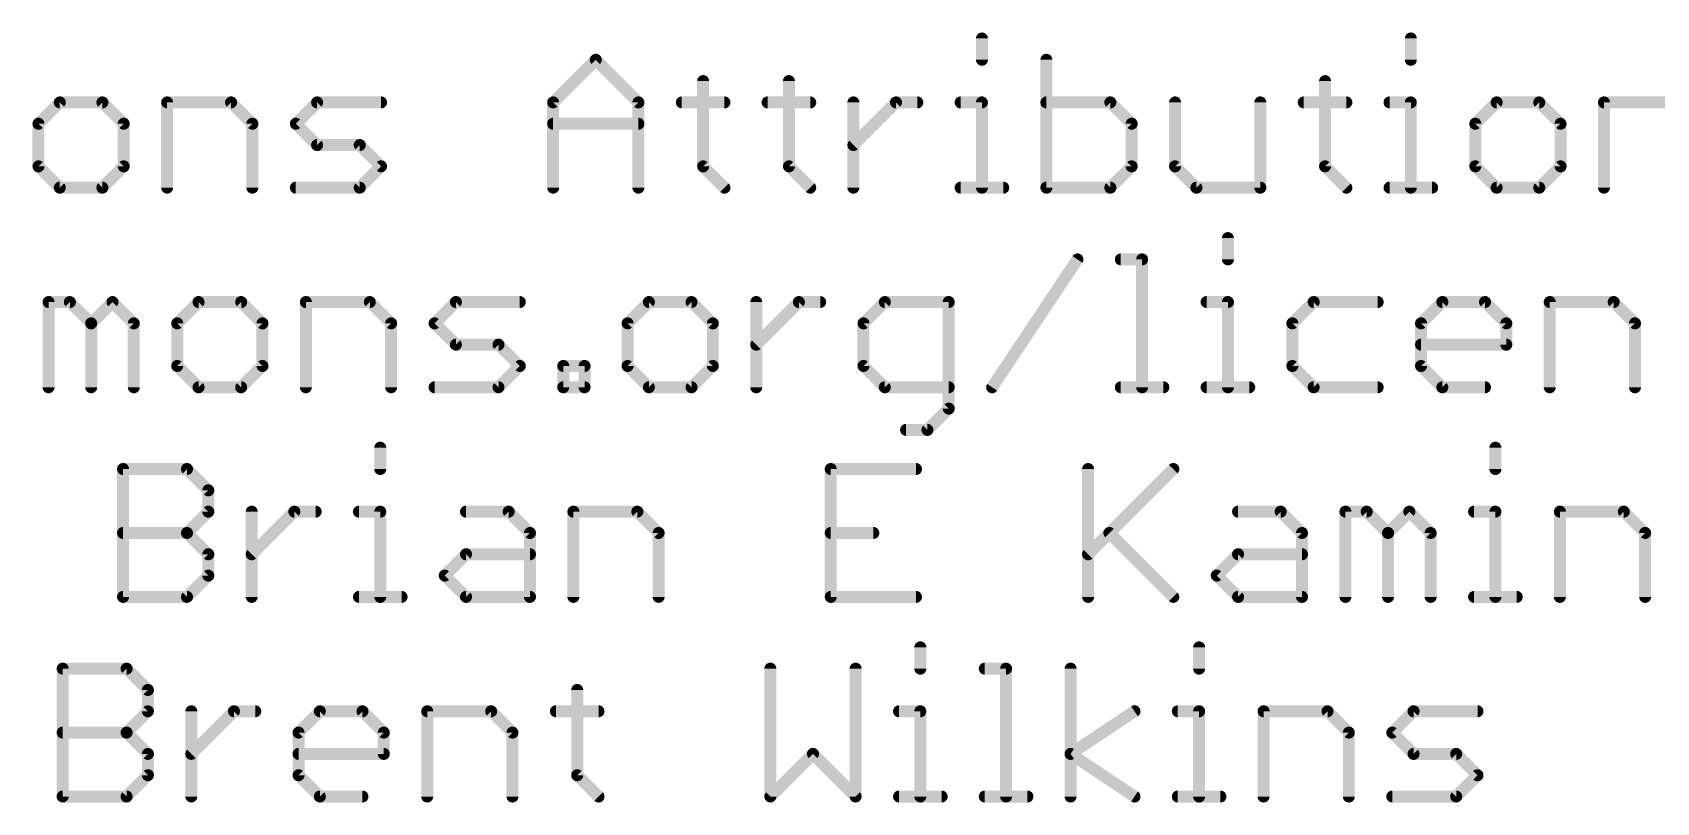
# Model space of a CAD drawing. Extents: x -53 to 61, y -36 to 25.
# Drawn here: x -2.9 to 17.76, y -34.99 to -25.2 of the extents above; entities that cross this region are included whole.
import ezdxf

# ---------------------------------------------------------------- set-up
doc = ezdxf.new("R2010")
doc.units = 0
doc.layers.add('51', color=53, linetype='CONTINUOUS')

msp = doc.modelspace()

# ---------------------------------------------------------------- linework, layer by layer
at = {"layer": '51', "const_width": 0.1524}
for points in [[(9.1792, -25.2716), (9.1792, -25.5428)], [(14.6364, -25.2716), (14.6364, -25.5428)], [(3.7237, -26.0851), (4.2661, -25.5428)], [(4.2661, -25.5428), (4.8084, -26.0851)], [(9.9995, -25.5428), (9.9995, -27.1698)], [(5.6321, -25.814), (5.6321, -26.8986)], [(6.7235, -25.814), (6.7235, -26.8986)], [(13.545, -25.814), (13.545, -26.8986)], [(-2.5537, -26.0851), (-2.8249, -26.3563)], [(-2.0114, -26.0851), (-2.5537, -26.0851)], [(-1.7402, -26.3563), (-2.0114, -26.0851)], [(-1.1877, -27.1698), (-1.1877, -26.0851)], [(-1.1877, -26.0851), (-0.3742, -26.0851)], [(-0.3742, -26.0851), (-0.1031, -26.3563)], [(0.4494, -26.3563), (0.7206, -26.0851)], [(0.7206, -26.0851), (1.5341, -26.0851)], [(3.7237, -27.1698), (3.7237, -26.0851)], [(4.8084, -26.0851), (4.8084, -27.1698)], [(5.3609, -26.0851), (5.9032, -26.0851)], [(6.4523, -26.0851), (6.9947, -26.0851)], [(7.5438, -27.1698), (7.5438, -26.0851)], [(7.5438, -26.6275), (8.0861, -26.0851)], [(8.0861, -26.0851), (8.3573, -26.0851)], [(8.9081, -26.0851), (9.1792, -26.0851)], [(9.1792, -26.0851), (9.1792, -27.1698)], [(10.813, -26.0851), (9.9995, -26.0851)], [(11.0842, -26.3563), (10.813, -26.0851)], [(11.6367, -26.0851), (11.6367, -26.8986)], [(12.7213, -27.1698), (12.7213, -26.0851)], [(13.2738, -26.0851), (13.8161, -26.0851)], [(14.3652, -26.0851), (14.6364, -26.0851)], [(14.6364, -26.0851), (14.6364, -27.1698)], [(15.7278, -26.0851), (15.4567, -26.3563)], [(16.2702, -26.0851), (15.7278, -26.0851)], [(16.5413, -26.3563), (16.2702, -26.0851)], [(17.0938, -27.1698), (17.0938, -26.0851)], [(17.0938, -26.0851), (17.9073, -26.0851)], [(-2.8249, -26.3563), (-2.8249, -26.8986)], [(-1.7402, -26.8986), (-1.7402, -26.3563)], [(-0.1031, -26.3563), (-0.1031, -27.1698)], [(0.7206, -26.6275), (0.4494, -26.3563)], [(3.7237, -26.3563), (4.8084, -26.3563)], [(11.0842, -26.8986), (11.0842, -26.3563)], [(15.4567, -26.3563), (15.4567, -26.8986)], [(16.5413, -26.8986), (16.5413, -26.3563)], [(1.2629, -26.6275), (0.7206, -26.6275)], [(1.5341, -26.8986), (1.2629, -26.6275)], [(-2.8249, -26.8986), (-2.5537, -27.1698)], [(-2.0114, -27.1698), (-1.7402, -26.8986)], [(1.2629, -27.1698), (1.5341, -26.8986)], [(5.6321, -26.8986), (5.9032, -27.1698)], [(6.7235, -26.8986), (6.9947, -27.1698)], [(10.813, -27.1698), (11.0842, -26.8986)], [(11.6367, -26.8986), (11.9078, -27.1698)], [(13.545, -26.8986), (13.8161, -27.1698)], [(15.4567, -26.8986), (15.7278, -27.1698)], [(16.2702, -27.1698), (16.5413, -26.8986)], [(-2.5537, -27.1698), (-2.0114, -27.1698)], [(0.4494, -27.1698), (1.2629, -27.1698)], [(8.9081, -27.1698), (9.4504, -27.1698)], [(9.9995, -27.1698), (10.813, -27.1698)], [(11.9078, -27.1698), (12.7213, -27.1698)], [(14.3652, -27.1698), (14.9076, -27.1698)], [(15.7278, -27.1698), (16.2702, -27.1698)], [(12.3091, -27.8116), (12.3091, -28.0828)], [(9.3093, -29.7098), (10.394, -28.0828)], [(10.9465, -28.0828), (11.2176, -28.0828)], [(11.2176, -28.0828), (11.2176, -29.7098)], [(-2.6965, -29.7098), (-2.6965, -28.6251)], [(-2.6965, -28.6251), (-2.4253, -28.6251)], [(-2.4253, -28.6251), (-2.1542, -28.8963)], [(-2.1542, -28.8963), (-1.883, -28.6251)], [(-1.883, -28.6251), (-1.6118, -28.8963)], [(-0.7882, -28.6251), (-1.0593, -28.8963)], [(-0.2458, -28.6251), (-0.7882, -28.6251)], [(0.0253, -28.8963), (-0.2458, -28.6251)], [(0.5778, -29.7098), (0.5778, -28.6251)], [(0.5778, -28.6251), (1.3913, -28.6251)], [(1.3913, -28.6251), (1.6625, -28.8963)], [(2.215, -28.8963), (2.4861, -28.6251)], [(2.4861, -28.6251), (3.2996, -28.6251)], [(4.9419, -28.6251), (4.6707, -28.8963)], [(5.4842, -28.6251), (4.9419, -28.6251)], [(5.7554, -28.8963), (5.4842, -28.6251)], [(6.3079, -29.7098), (6.3079, -28.6251)], [(6.3079, -29.1675), (6.8502, -28.6251)], [(6.8502, -28.6251), (7.1214, -28.6251)], [(7.9433, -28.6251), (7.6722, -28.8963)], [(8.7568, -28.6251), (7.9433, -28.6251)], [(8.7568, -29.981), (8.7568, -28.6251)], [(12.0379, -28.6251), (12.3091, -28.6251)], [(12.3091, -28.6251), (12.3091, -29.7098)], [(13.4005, -28.6251), (13.1294, -28.8963)], [(14.214, -28.6251), (13.4005, -28.6251)], [(14.7665, -28.8963), (15.0377, -28.6251)], [(15.0377, -28.6251), (15.58, -28.6251)], [(15.58, -28.6251), (15.8512, -28.8963)], [(16.4037, -29.7098), (16.4037, -28.6251)], [(16.4037, -28.6251), (17.2172, -28.6251)], [(17.2172, -28.6251), (17.4883, -28.8963)], [(-2.1542, -28.8963), (-2.1542, -29.7098)], [(-1.6118, -28.8963), (-1.6118, -29.7098)], [(-1.0593, -28.8963), (-1.0593, -29.4386)], [(0.0253, -29.4386), (0.0253, -28.8963)], [(1.6625, -28.8963), (1.6625, -29.7098)], [(2.4861, -29.1675), (2.215, -28.8963)], [(4.6707, -28.8963), (4.6707, -29.4386)], [(5.7554, -29.4386), (5.7554, -28.8963)], [(7.6722, -28.8963), (7.6722, -29.4386)], [(13.1294, -28.8963), (13.1294, -29.4386)], [(14.7665, -29.4386), (14.7665, -28.8963)], [(15.8512, -28.8963), (15.8512, -29.1675)], [(17.4883, -28.8963), (17.4883, -29.7098)], [(3.0285, -29.1675), (2.4861, -29.1675)], [(3.2996, -29.4386), (3.0285, -29.1675)], [(15.8512, -29.1675), (14.7665, -29.1675)], [(-1.0593, -29.4386), (-0.7882, -29.7098)], [(-0.2458, -29.7098), (0.0253, -29.4386)], [(3.0285, -29.7098), (3.2996, -29.4386)], [(3.8521, -29.7098), (3.8521, -29.4386)], [(3.8521, -29.4386), (4.1233, -29.4386)], [(4.1233, -29.4386), (4.1233, -29.7098)], [(4.6707, -29.4386), (4.9419, -29.7098)], [(5.4842, -29.7098), (5.7554, -29.4386)], [(7.6722, -29.4386), (7.9433, -29.7098)], [(13.1294, -29.4386), (13.4005, -29.7098)], [(15.0377, -29.7098), (14.7665, -29.4386)], [(-0.7882, -29.7098), (-0.2458, -29.7098)], [(2.215, -29.7098), (3.0285, -29.7098)], [(4.1233, -29.7098), (3.8521, -29.7098)], [(4.9419, -29.7098), (5.4842, -29.7098)], [(7.9433, -29.7098), (8.7568, -29.7098)], [(10.9465, -29.7098), (11.4888, -29.7098)], [(12.0379, -29.7098), (12.5802, -29.7098)], [(13.4005, -29.7098), (14.214, -29.7098)], [(15.58, -29.7098), (15.0377, -29.7098)], [(8.4857, -30.2521), (8.7568, -29.981)], [(8.2145, -30.2521), (8.4857, -30.2521)], [(1.5238, -30.4786), (1.5238, -30.7498)], [(15.7125, -30.4786), (15.7125, -30.7498)], [(-1.7488, -32.3768), (-1.7488, -30.7498)], [(-1.7488, -30.7498), (-0.9353, -30.7498)], [(-0.9353, -30.7498), (-0.6641, -31.021)], [(8.3402, -30.7498), (7.2556, -30.7498)], [(7.2556, -30.7498), (7.2556, -32.3768)], [(10.5299, -30.7498), (10.5299, -32.3768)], [(10.5299, -31.8345), (11.6145, -30.7498)], [(-0.6641, -31.021), (-0.6641, -31.2921)], [(-0.6641, -31.2921), (-0.9353, -31.5633)], [(-0.1116, -32.3768), (-0.1116, -31.2921)], [(-0.1116, -31.8345), (0.4307, -31.2921)], [(0.4307, -31.2921), (0.7019, -31.2921)], [(1.2527, -31.2921), (1.5238, -31.2921)], [(1.5238, -31.2921), (1.5238, -32.3768)], [(2.6153, -31.2921), (3.1576, -31.2921)], [(3.1576, -31.2921), (3.4287, -31.5633)], [(3.9812, -32.3768), (3.9812, -31.2921)], [(3.9812, -31.2921), (4.7947, -31.2921)], [(4.7947, -31.2921), (5.0659, -31.5633)], [(12.4382, -31.2921), (12.9805, -31.2921)], [(12.9805, -31.2921), (13.2517, -31.5633)], [(13.8042, -32.3768), (13.8042, -31.2921)], [(13.8042, -31.2921), (14.0753, -31.2921)], [(14.0753, -31.2921), (14.3465, -31.5633)], [(14.3465, -31.5633), (14.6177, -31.2921)], [(14.6177, -31.2921), (14.8888, -31.5633)], [(15.4413, -31.2921), (15.7125, -31.2921)], [(15.7125, -31.2921), (15.7125, -32.3768)], [(16.5328, -32.3768), (16.5328, -31.2921)], [(16.5328, -31.2921), (17.3463, -31.2921)], [(17.3463, -31.2921), (17.6174, -31.5633)], [(-1.7488, -31.5633), (-0.9353, -31.5633)], [(-0.9353, -31.5633), (-0.6641, -31.8345)], [(3.4287, -31.5633), (3.4287, -32.3768)], [(5.0659, -31.5633), (5.0659, -32.3768)], [(7.2556, -31.5633), (7.7979, -31.5633)], [(10.801, -31.5633), (11.6145, -32.3768)], [(13.2517, -31.5633), (13.2517, -32.3768)], [(14.3465, -31.5633), (14.3465, -32.3768)], [(14.8888, -31.5633), (14.8888, -32.3768)], [(17.6174, -31.5633), (17.6174, -32.3768)], [(-0.6641, -31.8345), (-0.6641, -32.1056)], [(2.3441, -32.1056), (2.6153, -31.8345)], [(2.6153, -31.8345), (3.4287, -31.8345)], [(12.167, -32.1056), (12.4382, -31.8345)], [(12.4382, -31.8345), (13.2517, -31.8345)], [(-0.6641, -32.1056), (-0.9353, -32.3768)], [(2.6153, -32.3768), (2.3441, -32.1056)], [(12.4382, -32.3768), (12.167, -32.1056)], [(-0.9353, -32.3768), (-1.7488, -32.3768)], [(1.2527, -32.3768), (1.795, -32.3768)], [(3.4287, -32.3768), (2.6153, -32.3768)], [(7.2556, -32.3768), (8.3402, -32.3768)], [(13.2517, -32.3768), (12.4382, -32.3768)], [(15.4413, -32.3768), (15.9837, -32.3768)], [(8.3955, -33.0186), (8.3955, -33.2898)], [(11.9426, -33.0186), (11.9426, -33.2898)], [(-2.5172, -34.9168), (-2.5172, -33.2898)], [(-2.5172, -33.2898), (-1.7037, -33.2898)], [(-1.7037, -33.2898), (-1.4326, -33.561)], [(6.4871, -33.2898), (6.4871, -34.9168)], [(7.5718, -34.9168), (7.5718, -33.2898)], [(9.2157, -33.2898), (9.4869, -33.2898)], [(9.4869, -33.2898), (9.4869, -34.9168)], [(10.3072, -34.9168), (10.3072, -33.2898)], [(-1.4326, -33.561), (-1.4326, -33.8321)], [(4.0297, -33.561), (4.0297, -34.6456)], [(-1.4326, -33.8321), (-1.7037, -34.1033)], [(-0.8801, -34.9168), (-0.8801, -33.8321)], [(-0.8801, -34.3745), (-0.3377, -33.8321)], [(-0.3377, -33.8321), (-0.0666, -33.8321)], [(0.4842, -34.1033), (0.7554, -33.8321)], [(0.7554, -33.8321), (1.2977, -33.8321)], [(1.2977, -33.8321), (1.5689, -34.1033)], [(2.1214, -34.9168), (2.1214, -33.8321)], [(2.1214, -33.8321), (2.9349, -33.8321)], [(2.9349, -33.8321), (3.206, -34.1033)], [(3.7585, -33.8321), (4.3009, -33.8321)], [(8.1243, -33.8321), (8.3955, -33.8321)], [(8.3955, -33.8321), (8.3955, -34.9168)], [(10.3072, -34.3745), (11.1207, -33.8321)], [(11.6715, -33.8321), (11.9426, -33.8321)], [(11.9426, -33.8321), (11.9426, -34.9168)], [(12.7629, -34.9168), (12.7629, -33.8321)], [(12.7629, -33.8321), (13.5764, -33.8321)], [(13.5764, -33.8321), (13.8476, -34.1033)], [(14.4001, -34.1033), (14.6712, -33.8321)], [(14.6712, -33.8321), (15.4847, -33.8321)], [(-2.5172, -34.1033), (-1.7037, -34.1033)], [(-1.7037, -34.1033), (-1.4326, -34.3745)], [(0.4842, -34.6456), (0.4842, -34.1033)], [(1.5689, -34.1033), (1.5689, -34.3745)], [(3.206, -34.1033), (3.206, -34.9168)], [(13.8476, -34.1033), (13.8476, -34.9168)], [(14.6712, -34.3745), (14.4001, -34.1033)], [(-1.4326, -34.3745), (-1.4326, -34.6456)], [(1.5689, -34.3745), (0.4842, -34.3745)], [(6.4871, -34.9168), (7.0295, -34.3745)], [(7.0295, -34.3745), (7.5718, -34.9168)], [(11.1207, -34.9168), (10.3072, -34.3745)], [(15.2136, -34.3745), (14.6712, -34.3745)], [(15.4847, -34.6456), (15.2136, -34.3745)], [(-1.4326, -34.6456), (-1.7037, -34.9168)], [(0.7554, -34.9168), (0.4842, -34.6456)], [(4.0297, -34.6456), (4.3009, -34.9168)], [(15.2136, -34.9168), (15.4847, -34.6456)], [(-1.7037, -34.9168), (-2.5172, -34.9168)], [(1.2977, -34.9168), (0.7554, -34.9168)], [(8.1243, -34.9168), (8.6666, -34.9168)], [(9.2157, -34.9168), (9.7581, -34.9168)], [(11.6715, -34.9168), (12.2138, -34.9168)], [(14.4001, -34.9168), (15.2136, -34.9168)]]:
    msp.add_lwpolyline(points, dxfattribs=at)
at = {"layer": '51', "const_width": 0.0762}
for points in [[(9.2173, -25.2716, 1), (9.1411, -25.2716)], [(14.6745, -25.2716, 1), (14.5983, -25.2716)], [(4.293, -25.5159, 1), (4.2391, -25.5698)], [(4.293, -25.5698, 1), (4.2391, -25.5159)], [(9.1411, -25.5428, 1), (9.2173, -25.5428)], [(10.0376, -25.5428, 1), (9.9614, -25.5428)], [(14.5983, -25.5428, 1), (14.6745, -25.5428)], [(5.6702, -25.814, 1), (5.594, -25.814)], [(6.7616, -25.814, 1), (6.6854, -25.814)], [(13.5831, -25.814, 1), (13.5069, -25.814)], [(-2.5537, -26.047, 1), (-2.5537, -26.1232)], [(-2.5268, -26.1121, 1), (-2.5807, -26.0582)], [(-1.9845, -26.0582, 1), (-2.0383, -26.1121)], [(-2.0114, -26.1232, 1), (-2.0114, -26.047)], [(-1.1496, -26.0851, 1), (-1.2258, -26.0851)], [(-1.1877, -26.047, 1), (-1.1877, -26.1232)], [(-0.3473, -26.0582, 1), (-0.4012, -26.1121)], [(-0.3742, -26.1232, 1), (-0.3742, -26.047)], [(0.7206, -26.047, 1), (0.7206, -26.1232)], [(0.7475, -26.1121, 1), (0.6936, -26.0582)], [(1.5341, -26.1232, 1), (1.5341, -26.047)], [(3.7618, -26.0851, 1), (3.6856, -26.0851)], [(3.6968, -26.0582, 1), (3.7507, -26.1121)], [(4.8465, -26.0851, 1), (4.7703, -26.0851)], [(4.7814, -26.1121, 1), (4.8353, -26.0582)], [(5.3609, -26.047, 1), (5.3609, -26.1232)], [(5.9032, -26.1232, 1), (5.9032, -26.047)], [(6.4523, -26.047, 1), (6.4523, -26.1232)], [(6.9947, -26.1232, 1), (6.9947, -26.047)], [(7.5819, -26.0851, 1), (7.5057, -26.0851)], [(8.0861, -26.047, 1), (8.0861, -26.1232)], [(8.113, -26.1121, 1), (8.0591, -26.0582)], [(8.3573, -26.1232, 1), (8.3573, -26.047)], [(8.9081, -26.047, 1), (8.9081, -26.1232)], [(9.2173, -26.0851, 1), (9.1411, -26.0851)], [(9.1792, -26.1232, 1), (9.1792, -26.047)], [(9.9995, -26.047, 1), (9.9995, -26.1232)], [(10.8399, -26.0582, 1), (10.786, -26.1121)], [(10.813, -26.1232, 1), (10.813, -26.047)], [(11.6748, -26.0851, 1), (11.5986, -26.0851)], [(12.7594, -26.0851, 1), (12.6832, -26.0851)], [(13.2738, -26.047, 1), (13.2738, -26.1232)], [(13.8161, -26.1232, 1), (13.8161, -26.047)], [(14.3652, -26.047, 1), (14.3652, -26.1232)], [(14.6745, -26.0851, 1), (14.5983, -26.0851)], [(14.6364, -26.1232, 1), (14.6364, -26.047)], [(15.7278, -26.047, 1), (15.7278, -26.1232)], [(15.7548, -26.1121, 1), (15.7009, -26.0582)], [(16.2971, -26.0582, 1), (16.2432, -26.1121)], [(16.2702, -26.1232, 1), (16.2702, -26.047)], [(17.1319, -26.0851, 1), (17.0557, -26.0851)], [(17.0938, -26.047, 1), (17.0938, -26.1232)], [(-2.7868, -26.3563, 1), (-2.863, -26.3563)], [(-2.8518, -26.3294, 1), (-2.798, -26.3832)], [(-1.7021, -26.3563, 1), (-1.7783, -26.3563)], [(-1.7672, -26.3832, 1), (-1.7133, -26.3294)], [(-0.065, -26.3563, 1), (-0.1412, -26.3563)], [(-0.13, -26.3832, 1), (-0.0761, -26.3294)], [(0.4764, -26.3294, 1), (0.4225, -26.3832)], [(0.4225, -26.3294, 1), (0.4764, -26.3832)], [(3.7237, -26.3182, 1), (3.7237, -26.3944)], [(4.8084, -26.3944, 1), (4.8084, -26.3182)], [(11.1223, -26.3563, 1), (11.0461, -26.3563)], [(11.0572, -26.3832, 1), (11.1111, -26.3294)], [(15.4948, -26.3563, 1), (15.4186, -26.3563)], [(15.4297, -26.3294, 1), (15.4836, -26.3832)], [(16.5794, -26.3563, 1), (16.5032, -26.3563)], [(16.5144, -26.3832, 1), (16.5683, -26.3294)], [(0.7206, -26.5894, 1), (0.7206, -26.6656)], [(0.6936, -26.6544, 1), (0.7475, -26.6005)], [(1.2899, -26.6005, 1), (1.236, -26.6544)], [(1.2629, -26.6656, 1), (1.2629, -26.5894)], [(7.5168, -26.6005, 1), (7.5707, -26.6544)], [(-2.798, -26.8717, 1), (-2.8518, -26.9256)], [(-2.863, -26.8986, 1), (-2.7868, -26.8986)], [(-1.7783, -26.8986, 1), (-1.7021, -26.8986)], [(-1.7133, -26.9256, 1), (-1.7672, -26.8717)], [(1.561, -26.9256, 1), (1.5071, -26.8717)], [(1.5071, -26.9256, 1), (1.561, -26.8717)], [(5.659, -26.8717, 1), (5.6051, -26.9256)], [(5.594, -26.8986, 1), (5.6702, -26.8986)], [(6.7504, -26.8717, 1), (6.6965, -26.9256)], [(6.6854, -26.8986, 1), (6.7616, -26.8986)], [(11.0461, -26.8986, 1), (11.1223, -26.8986)], [(11.1111, -26.9256, 1), (11.0572, -26.8717)], [(11.6636, -26.8717, 1), (11.6097, -26.9256)], [(11.5986, -26.8986, 1), (11.6748, -26.8986)], [(13.5719, -26.8717, 1), (13.518, -26.9256)], [(13.5069, -26.8986, 1), (13.5831, -26.8986)], [(15.4836, -26.8717, 1), (15.4297, -26.9256)], [(15.4186, -26.8986, 1), (15.4948, -26.8986)], [(16.5032, -26.8986, 1), (16.5794, -26.8986)], [(16.5683, -26.9256, 1), (16.5144, -26.8717)], [(-2.5537, -27.1317, 1), (-2.5537, -27.2079)], [(-2.5807, -27.1967, 1), (-2.5268, -27.1429)], [(-2.0383, -27.1429, 1), (-1.9845, -27.1967)], [(-2.0114, -27.2079, 1), (-2.0114, -27.1317)], [(-1.2258, -27.1698, 1), (-1.1496, -27.1698)], [(-0.1412, -27.1698, 1), (-0.065, -27.1698)], [(0.4494, -27.1317, 1), (0.4494, -27.2079)], [(1.236, -27.1429, 1), (1.2899, -27.1967)], [(1.2629, -27.2079, 1), (1.2629, -27.1317)], [(3.6856, -27.1698, 1), (3.7618, -27.1698)], [(4.7703, -27.1698, 1), (4.8465, -27.1698)], [(5.8763, -27.1967, 1), (5.9302, -27.1429)], [(6.9677, -27.1967, 1), (7.0216, -27.1429)], [(7.5057, -27.1698, 1), (7.5819, -27.1698)], [(8.9081, -27.1317, 1), (8.9081, -27.2079)], [(9.1411, -27.1698, 1), (9.2173, -27.1698)], [(9.4504, -27.2079, 1), (9.4504, -27.1317)], [(9.9995, -27.1317, 1), (9.9995, -27.2079)], [(9.9614, -27.1698, 1), (10.0376, -27.1698)], [(10.7861, -27.1429, 1), (10.8399, -27.1967)], [(10.813, -27.2079, 1), (10.813, -27.1317)], [(11.9078, -27.1317, 1), (11.9078, -27.2079)], [(11.8809, -27.1967, 1), (11.9348, -27.1429)], [(12.6832, -27.1698, 1), (12.7594, -27.1698)], [(12.7213, -27.2079, 1), (12.7213, -27.1317)], [(13.7892, -27.1967, 1), (13.8431, -27.1429)], [(14.3652, -27.1317, 1), (14.3652, -27.2079)], [(14.5983, -27.1698, 1), (14.6745, -27.1698)], [(14.9076, -27.2079, 1), (14.9076, -27.1317)], [(15.7278, -27.1317, 1), (15.7278, -27.2079)], [(15.7009, -27.1967, 1), (15.7548, -27.1429)], [(16.2432, -27.1429, 1), (16.2971, -27.1967)], [(16.2702, -27.2079, 1), (16.2702, -27.1317)], [(17.0557, -27.1698, 1), (17.1319, -27.1698)], [(12.3472, -27.8116, 1), (12.271, -27.8116)], [(10.4257, -28.1039, 1), (10.3623, -28.0617)], [(10.9465, -28.0447, 1), (10.9465, -28.1209)], [(11.2557, -28.0828, 1), (11.1795, -28.0828)], [(11.2176, -28.1209, 1), (11.2176, -28.0447)], [(12.271, -28.0828, 1), (12.3472, -28.0828)], [(-2.6584, -28.6251, 1), (-2.7346, -28.6251)], [(-2.6965, -28.587, 1), (-2.6965, -28.6632)], [(-2.3984, -28.5982, 1), (-2.4523, -28.6521)], [(-2.4253, -28.6632, 1), (-2.4253, -28.587)], [(-1.8561, -28.5982, 1), (-1.9099, -28.6521)], [(-1.8561, -28.6521, 1), (-1.9099, -28.5982)], [(-0.7882, -28.587, 1), (-0.7882, -28.6632)], [(-0.7612, -28.6521, 1), (-0.8151, -28.5982)], [(-0.2189, -28.5982, 1), (-0.2728, -28.6521)], [(-0.2458, -28.6632, 1), (-0.2458, -28.587)], [(0.6159, -28.6251, 1), (0.5397, -28.6251)], [(0.5778, -28.587, 1), (0.5778, -28.6632)], [(1.4183, -28.5982, 1), (1.3644, -28.6521)], [(1.3913, -28.6632, 1), (1.3913, -28.587)], [(2.4861, -28.587, 1), (2.4861, -28.6632)], [(2.5131, -28.6521, 1), (2.4592, -28.5982)], [(3.2996, -28.6632, 1), (3.2996, -28.587)], [(4.9419, -28.587, 1), (4.9419, -28.6632)], [(4.9688, -28.6521, 1), (4.9149, -28.5982)], [(5.5112, -28.5982, 1), (5.4573, -28.6521)], [(5.4842, -28.6632, 1), (5.4842, -28.587)], [(6.346, -28.6251, 1), (6.2698, -28.6251)], [(6.8502, -28.587, 1), (6.8502, -28.6632)], [(6.8771, -28.6521, 1), (6.8233, -28.5982)], [(7.1214, -28.6632, 1), (7.1214, -28.587)], [(7.9433, -28.587, 1), (7.9433, -28.6632)], [(7.9703, -28.6521, 1), (7.9164, -28.5982)], [(8.7949, -28.6251, 1), (8.7187, -28.6251)], [(8.7568, -28.6632, 1), (8.7568, -28.587)], [(12.0379, -28.587, 1), (12.0379, -28.6632)], [(12.3472, -28.6251, 1), (12.271, -28.6251)], [(12.3091, -28.6632, 1), (12.3091, -28.587)], [(13.4005, -28.587, 1), (13.4005, -28.6632)], [(13.4275, -28.6521, 1), (13.3736, -28.5982)], [(14.214, -28.6632, 1), (14.214, -28.587)], [(15.0377, -28.587, 1), (15.0377, -28.6632)], [(15.0646, -28.6521, 1), (15.0107, -28.5982)], [(15.6069, -28.5982, 1), (15.5531, -28.6521)], [(15.58, -28.6632, 1), (15.58, -28.587)], [(16.4418, -28.6251, 1), (16.3656, -28.6251)], [(16.4037, -28.587, 1), (16.4037, -28.6632)], [(17.2441, -28.5982, 1), (17.1902, -28.6521)], [(17.2172, -28.6632, 1), (17.2172, -28.587)], [(-2.1161, -28.8963, 1), (-2.1923, -28.8963)], [(-2.1811, -28.8694, 1), (-2.1272, -28.9232)], [(-2.1811, -28.9232, 1), (-2.1272, -28.8694)], [(-1.5737, -28.8963, 1), (-1.6499, -28.8963)], [(-1.6388, -28.9232, 1), (-1.5849, -28.8694)], [(-1.0212, -28.8963, 1), (-1.0974, -28.8963)], [(-1.0863, -28.8694, 1), (-1.0324, -28.9232)], [(0.0634, -28.8963, 1), (-0.0128, -28.8963)], [(-0.0016, -28.9232, 1), (0.0523, -28.8694)], [(1.7006, -28.8963, 1), (1.6244, -28.8963)], [(1.6355, -28.9232, 1), (1.6894, -28.8694)], [(2.2419, -28.8694, 1), (2.188, -28.9232)], [(2.188, -28.8694, 1), (2.2419, -28.9232)], [(4.7088, -28.8963, 1), (4.6326, -28.8963)], [(4.6438, -28.8694, 1), (4.6977, -28.9232)], [(5.7935, -28.8963, 1), (5.7173, -28.8963)], [(5.7284, -28.9232, 1), (5.7823, -28.8694)], [(7.7103, -28.8963, 1), (7.6341, -28.8963)], [(7.6452, -28.8694, 1), (7.6991, -28.9232)], [(13.1675, -28.8963, 1), (13.0913, -28.8963)], [(13.1024, -28.8694, 1), (13.1563, -28.9232)], [(14.8046, -28.8963, 1), (14.7284, -28.8963)], [(14.7396, -28.8694, 1), (14.7935, -28.9232)], [(15.8893, -28.8963, 1), (15.8131, -28.8963)], [(15.8242, -28.9232, 1), (15.8781, -28.8694)], [(17.5264, -28.8963, 1), (17.4502, -28.8963)], [(17.4614, -28.9232, 1), (17.5153, -28.8694)], [(2.4861, -29.1294, 1), (2.4861, -29.2056)], [(2.4592, -29.1944, 1), (2.5131, -29.1405)], [(3.0554, -29.1405, 1), (3.0015, -29.1944)], [(3.0285, -29.2056, 1), (3.0285, -29.1294)], [(6.2809, -29.1405, 1), (6.3348, -29.1944)], [(14.7665, -29.1294, 1), (14.7665, -29.2056)], [(15.8131, -29.1675, 1), (15.8893, -29.1675)], [(15.8512, -29.2056, 1), (15.8512, -29.1294)], [(-1.0324, -29.4117, 1), (-1.0863, -29.4656)], [(-1.0974, -29.4386, 1), (-1.0212, -29.4386)], [(-0.0128, -29.4386, 1), (0.0634, -29.4386)], [(0.0523, -29.4656, 1), (-0.0016, -29.4117)], [(3.3266, -29.4656, 1), (3.2727, -29.4117)], [(3.2727, -29.4656, 1), (3.3266, -29.4117)], [(3.8902, -29.4386, 1), (3.814, -29.4386)], [(3.8521, -29.4005, 1), (3.8521, -29.4767)], [(4.1614, -29.4386, 1), (4.0852, -29.4386)], [(4.1233, -29.4767, 1), (4.1233, -29.4005)], [(4.6977, -29.4117, 1), (4.6438, -29.4656)], [(4.6326, -29.4386, 1), (4.7088, -29.4386)], [(5.7173, -29.4386, 1), (5.7935, -29.4386)], [(5.7823, -29.4656, 1), (5.7284, -29.4117)], [(7.6991, -29.4117, 1), (7.6452, -29.4656)], [(7.6341, -29.4386, 1), (7.7103, -29.4386)], [(13.1563, -29.4117, 1), (13.1024, -29.4656)], [(13.0913, -29.4386, 1), (13.1675, -29.4386)], [(14.7935, -29.4117, 1), (14.7396, -29.4656)], [(14.7284, -29.4386, 1), (14.8046, -29.4386)], [(-2.7346, -29.7098, 1), (-2.6584, -29.7098)], [(-2.1923, -29.7098, 1), (-2.1161, -29.7098)], [(-1.6499, -29.7098, 1), (-1.5737, -29.7098)], [(-0.7882, -29.6717, 1), (-0.7882, -29.7479)], [(-0.8151, -29.7367, 1), (-0.7612, -29.6829)], [(-0.2728, -29.6829, 1), (-0.2189, -29.7367)], [(-0.2458, -29.7479, 1), (-0.2458, -29.6717)], [(0.5397, -29.7098, 1), (0.6159, -29.7098)], [(1.6244, -29.7098, 1), (1.7006, -29.7098)], [(2.215, -29.6717, 1), (2.215, -29.7479)], [(3.0015, -29.6829, 1), (3.0554, -29.7367)], [(3.0285, -29.7479, 1), (3.0285, -29.6717)], [(3.8521, -29.6717, 1), (3.8521, -29.7479)], [(3.814, -29.7098, 1), (3.8902, -29.7098)], [(4.0852, -29.7098, 1), (4.1614, -29.7098)], [(4.1233, -29.7479, 1), (4.1233, -29.6717)], [(4.9419, -29.6717, 1), (4.9419, -29.7479)], [(4.9149, -29.7367, 1), (4.9688, -29.6829)], [(5.4573, -29.6829, 1), (5.5111, -29.7367)], [(5.4842, -29.7479, 1), (5.4842, -29.6717)], [(6.2698, -29.7098, 1), (6.346, -29.7098)], [(7.9433, -29.6717, 1), (7.9433, -29.7479)], [(7.9164, -29.7367, 1), (7.9703, -29.6829)], [(8.7568, -29.7479, 1), (8.7568, -29.6717)], [(9.2776, -29.6887, 1), (9.341, -29.7309)], [(10.9465, -29.6717, 1), (10.9465, -29.7479)], [(11.1795, -29.7098, 1), (11.2557, -29.7098)], [(11.4888, -29.7479, 1), (11.4888, -29.6717)], [(12.0379, -29.6717, 1), (12.0379, -29.7479)], [(12.271, -29.7098, 1), (12.3472, -29.7098)], [(12.5802, -29.7479, 1), (12.5802, -29.6717)], [(13.4005, -29.6717, 1), (13.4005, -29.7479)], [(13.3736, -29.7367, 1), (13.4275, -29.6829)], [(14.214, -29.7479, 1), (14.214, -29.6717)], [(15.0377, -29.6717, 1), (15.0377, -29.7479)], [(15.0107, -29.7367, 1), (15.0646, -29.6829)], [(15.58, -29.7479, 1), (15.58, -29.6717)], [(16.3656, -29.7098, 1), (16.4418, -29.7098)], [(17.4502, -29.7098, 1), (17.5264, -29.7098)], [(8.7187, -29.981, 1), (8.7949, -29.981)], [(8.7838, -30.0079, 1), (8.7299, -29.954)], [(8.2145, -30.214, 1), (8.2145, -30.2902)], [(8.4587, -30.2252, 1), (8.5126, -30.2791)], [(8.4857, -30.2902, 1), (8.4857, -30.214)], [(1.5619, -30.4786, 1), (1.4857, -30.4786)], [(15.7506, -30.4786, 1), (15.6744, -30.4786)], [(-1.7107, -30.7498, 1), (-1.7869, -30.7498)], [(-1.7488, -30.7117, 1), (-1.7488, -30.7879)], [(-0.9084, -30.7229, 1), (-0.9622, -30.7768)], [(-0.9353, -30.7879, 1), (-0.9353, -30.7117)], [(1.4857, -30.7498, 1), (1.5619, -30.7498)], [(7.2556, -30.7117, 1), (7.2556, -30.7879)], [(7.2937, -30.7498, 1), (7.2175, -30.7498)], [(8.3402, -30.7879, 1), (8.3402, -30.7117)], [(10.568, -30.7498, 1), (10.4918, -30.7498)], [(11.6415, -30.7768, 1), (11.5876, -30.7229)], [(15.6744, -30.7498, 1), (15.7506, -30.7498)], [(-0.626, -31.021, 1), (-0.7022, -31.021)], [(-0.6911, -31.0479, 1), (-0.6372, -30.994)], [(-0.7022, -31.2921, 1), (-0.626, -31.2921)], [(-0.6372, -31.3191, 1), (-0.6911, -31.2652)], [(-0.0735, -31.2921, 1), (-0.1497, -31.2921)], [(0.4307, -31.254, 1), (0.4307, -31.3302)], [(0.4576, -31.3191, 1), (0.4037, -31.2652)], [(0.7019, -31.3302, 1), (0.7019, -31.254)], [(1.2527, -31.254, 1), (1.2527, -31.3302)], [(1.5619, -31.2921, 1), (1.4857, -31.2921)], [(1.5238, -31.3302, 1), (1.5238, -31.254)], [(2.6153, -31.254, 1), (2.6153, -31.3302)], [(3.1845, -31.2652, 1), (3.1306, -31.3191)], [(3.1576, -31.3302, 1), (3.1576, -31.254)], [(4.0193, -31.2921, 1), (3.9431, -31.2921)], [(3.9812, -31.254, 1), (3.9812, -31.3302)], [(4.8217, -31.2652, 1), (4.7678, -31.3191)], [(4.7947, -31.3302, 1), (4.7947, -31.254)], [(12.4382, -31.254, 1), (12.4382, -31.3302)], [(13.0075, -31.2652, 1), (12.9536, -31.3191)], [(12.9805, -31.3302, 1), (12.9805, -31.254)], [(13.8423, -31.2921, 1), (13.7661, -31.2921)], [(13.8042, -31.254, 1), (13.8042, -31.3302)], [(14.1023, -31.2652, 1), (14.0484, -31.3191)], [(14.0753, -31.3302, 1), (14.0753, -31.254)], [(14.6446, -31.2652, 1), (14.5907, -31.3191)], [(14.6446, -31.3191, 1), (14.5907, -31.2652)], [(15.4413, -31.254, 1), (15.4413, -31.3302)], [(15.7506, -31.2921, 1), (15.6744, -31.2921)], [(15.7125, -31.3302, 1), (15.7125, -31.254)], [(16.5709, -31.2921, 1), (16.4947, -31.2921)], [(16.5328, -31.254, 1), (16.5328, -31.3302)], [(17.3732, -31.2652, 1), (17.3193, -31.3191)], [(17.3463, -31.3302, 1), (17.3463, -31.254)], [(-1.7488, -31.5252, 1), (-1.7488, -31.6014)], [(-0.9084, -31.5364, 1), (-0.9622, -31.5902)], [(-0.9622, -31.5364, 1), (-0.9084, -31.5902)], [(-0.9353, -31.6014, 1), (-0.9353, -31.5252)], [(3.4668, -31.5633, 1), (3.3906, -31.5633)], [(3.4018, -31.5902, 1), (3.4557, -31.5364)], [(5.104, -31.5633, 1), (5.0278, -31.5633)], [(5.039, -31.5902, 1), (5.0928, -31.5364)], [(7.2556, -31.5252, 1), (7.2556, -31.6014)], [(7.7979, -31.6014, 1), (7.7979, -31.5252)], [(10.828, -31.5364, 1), (10.7741, -31.5902)], [(13.2898, -31.5633, 1), (13.2136, -31.5633)], [(13.2247, -31.5902, 1), (13.2786, -31.5364)], [(14.3846, -31.5633, 1), (14.3084, -31.5633)], [(14.3196, -31.5364, 1), (14.3735, -31.5902)], [(14.3196, -31.5902, 1), (14.3735, -31.5364)], [(14.9269, -31.5633, 1), (14.8507, -31.5633)], [(14.8619, -31.5902, 1), (14.9158, -31.5364)], [(17.6555, -31.5633, 1), (17.5793, -31.5633)], [(17.5905, -31.5902, 1), (17.6444, -31.5364)], [(-0.626, -31.8345, 1), (-0.7022, -31.8345)], [(-0.6911, -31.8614, 1), (-0.6372, -31.8075)], [(-0.1386, -31.8075, 1), (-0.0847, -31.8614)], [(2.6153, -31.7964, 1), (2.6153, -31.8726)], [(2.6422, -31.8614, 1), (2.5883, -31.8075)], [(3.4287, -31.8726, 1), (3.4287, -31.7964)], [(10.5029, -31.8075, 1), (10.5568, -31.8614)], [(12.4382, -31.7964, 1), (12.4382, -31.8726)], [(12.4651, -31.8614, 1), (12.4112, -31.8075)], [(13.2517, -31.8726, 1), (13.2517, -31.7964)], [(-0.7022, -32.1056, 1), (-0.626, -32.1056)], [(-0.6372, -32.1326, 1), (-0.6911, -32.0787)], [(2.371, -32.0787, 1), (2.3171, -32.1326)], [(2.3171, -32.0787, 1), (2.371, -32.1326)], [(12.194, -32.0787, 1), (12.1401, -32.1326)], [(12.1401, -32.0787, 1), (12.194, -32.1326)], [(-1.7488, -32.3387, 1), (-1.7488, -32.4149)], [(-1.7869, -32.3768, 1), (-1.7107, -32.3768)], [(-0.9622, -32.3499, 1), (-0.9084, -32.4037)], [(-0.9353, -32.4149, 1), (-0.9353, -32.3387)], [(-0.1497, -32.3768, 1), (-0.0735, -32.3768)], [(1.2527, -32.3387, 1), (1.2527, -32.4149)], [(1.4857, -32.3768, 1), (1.5619, -32.3768)], [(1.795, -32.4149, 1), (1.795, -32.3387)], [(2.6153, -32.3387, 1), (2.6153, -32.4149)], [(2.5883, -32.4037, 1), (2.6422, -32.3499)], [(3.3906, -32.3768, 1), (3.4668, -32.3768)], [(3.4287, -32.4149, 1), (3.4287, -32.3387)], [(3.9431, -32.3768, 1), (4.0193, -32.3768)], [(5.0278, -32.3768, 1), (5.104, -32.3768)], [(7.2556, -32.3387, 1), (7.2556, -32.4149)], [(7.2175, -32.3768, 1), (7.2937, -32.3768)], [(8.3402, -32.4149, 1), (8.3402, -32.3387)], [(10.4918, -32.3768, 1), (10.568, -32.3768)], [(11.5876, -32.4037, 1), (11.6415, -32.3499)], [(12.4382, -32.3387, 1), (12.4382, -32.4149)], [(12.4112, -32.4037, 1), (12.4651, -32.3499)], [(13.2136, -32.3768, 1), (13.2898, -32.3768)], [(13.2517, -32.4149, 1), (13.2517, -32.3387)], [(13.7661, -32.3768, 1), (13.8423, -32.3768)], [(14.3084, -32.3768, 1), (14.3846, -32.3768)], [(14.8507, -32.3768, 1), (14.9269, -32.3768)], [(15.4413, -32.3387, 1), (15.4413, -32.4149)], [(15.6744, -32.3768, 1), (15.7506, -32.3768)], [(15.9837, -32.4149, 1), (15.9837, -32.3387)], [(16.4947, -32.3768, 1), (16.5709, -32.3768)], [(17.5793, -32.3768, 1), (17.6555, -32.3768)], [(8.4336, -33.0186, 1), (8.3574, -33.0186)], [(11.9807, -33.0186, 1), (11.9045, -33.0186)], [(-2.4791, -33.2898, 1), (-2.5553, -33.2898)], [(-2.5172, -33.2517, 1), (-2.5172, -33.3279)], [(-1.6768, -33.2629, 1), (-1.7307, -33.3168)], [(-1.7037, -33.3279, 1), (-1.7037, -33.2517)], [(6.5252, -33.2898, 1), (6.449, -33.2898)], [(7.6099, -33.2898, 1), (7.5337, -33.2898)], [(8.3574, -33.2898, 1), (8.4336, -33.2898)], [(9.2157, -33.2517, 1), (9.2157, -33.3279)], [(9.525, -33.2898, 1), (9.4488, -33.2898)], [(9.4869, -33.3279, 1), (9.4869, -33.2517)], [(10.3453, -33.2898, 1), (10.2691, -33.2898)], [(11.9045, -33.2898, 1), (11.9807, -33.2898)], [(-1.3945, -33.561, 1), (-1.4707, -33.561)], [(-1.4595, -33.5879, 1), (-1.4056, -33.534)], [(4.0678, -33.561, 1), (3.9916, -33.561)], [(-1.4707, -33.8321, 1), (-1.3945, -33.8321)], [(-1.4056, -33.8591, 1), (-1.4595, -33.8052)], [(-0.842, -33.8321, 1), (-0.9182, -33.8321)], [(-0.3377, -33.794, 1), (-0.3377, -33.8702)], [(-0.3108, -33.8591, 1), (-0.3647, -33.8052)], [(-0.0666, -33.8702, 1), (-0.0666, -33.794)], [(0.7554, -33.794, 1), (0.7554, -33.8702)], [(0.7823, -33.8591, 1), (0.7285, -33.8052)], [(1.3247, -33.8052, 1), (1.2708, -33.8591)], [(1.2977, -33.8702, 1), (1.2977, -33.794)], [(2.1595, -33.8321, 1), (2.0833, -33.8321)], [(2.1214, -33.794, 1), (2.1214, -33.8702)], [(2.9618, -33.8052, 1), (2.9079, -33.8591)], [(2.9349, -33.8702, 1), (2.9349, -33.794)], [(3.7585, -33.794, 1), (3.7585, -33.8702)], [(4.3009, -33.8702, 1), (4.3009, -33.794)], [(8.1243, -33.794, 1), (8.1243, -33.8702)], [(8.4336, -33.8321, 1), (8.3574, -33.8321)], [(8.3955, -33.8702, 1), (8.3955, -33.794)], [(11.1418, -33.8638, 1), (11.0995, -33.8004)], [(11.6715, -33.794, 1), (11.6715, -33.8702)], [(11.9807, -33.8321, 1), (11.9045, -33.8321)], [(11.9426, -33.8702, 1), (11.9426, -33.794)], [(12.801, -33.8321, 1), (12.7248, -33.8321)], [(12.7629, -33.794, 1), (12.7629, -33.8702)], [(13.6033, -33.8052, 1), (13.5495, -33.8591)], [(13.5764, -33.8702, 1), (13.5764, -33.794)], [(14.6712, -33.794, 1), (14.6712, -33.8702)], [(14.6982, -33.8591, 1), (14.6443, -33.8052)], [(15.4847, -33.8702, 1), (15.4847, -33.794)], [(-2.5172, -34.0652, 1), (-2.5172, -34.1414)], [(-1.6768, -34.0764, 1), (-1.7307, -34.1302)], [(-1.7307, -34.0764, 1), (-1.6768, -34.1302)], [(-1.7037, -34.1414, 1), (-1.7037, -34.0652)], [(0.5223, -34.1033, 1), (0.4461, -34.1033)], [(0.4573, -34.0764, 1), (0.5112, -34.1302)], [(1.607, -34.1033, 1), (1.5308, -34.1033)], [(1.5419, -34.1302, 1), (1.5958, -34.0764)], [(3.2441, -34.1033, 1), (3.1679, -34.1033)], [(3.1791, -34.1302, 1), (3.233, -34.0764)], [(13.8857, -34.1033, 1), (13.8095, -34.1033)], [(13.8206, -34.1302, 1), (13.8745, -34.0764)], [(14.427, -34.0764, 1), (14.3731, -34.1302)], [(14.3731, -34.0764, 1), (14.427, -34.1302)], [(-1.3945, -34.3745, 1), (-1.4707, -34.3745)], [(0.4842, -34.3364, 1), (0.4842, -34.4126)], [(1.5689, -34.4126, 1), (1.5689, -34.3364)], [(7.0564, -34.3475, 1), (7.0025, -34.4014)], [(7.0564, -34.4014, 1), (7.0025, -34.3475)], [(10.3283, -34.3428, 1), (10.286, -34.4062)], [(14.6712, -34.3364, 1), (14.6712, -34.4126)], [(15.2405, -34.3475, 1), (15.1866, -34.4014)], [(15.2136, -34.4126, 1), (15.2136, -34.3364)], [(-1.4595, -34.4014, 1), (-1.4056, -34.3475)], [(-0.907, -34.3475, 1), (-0.8531, -34.4014)], [(1.5308, -34.3745, 1), (1.607, -34.3745)], [(10.286, -34.3428, 1), (10.3283, -34.4062)], [(14.6443, -34.4014, 1), (14.6982, -34.3475)], [(-1.4707, -34.6456, 1), (-1.3945, -34.6456)], [(-1.4056, -34.6726, 1), (-1.4595, -34.6187)], [(0.5112, -34.6187, 1), (0.4573, -34.6726)], [(0.4461, -34.6456, 1), (0.5223, -34.6456)], [(4.0566, -34.6187, 1), (4.0028, -34.6726)], [(3.9916, -34.6456, 1), (4.0678, -34.6456)], [(15.5117, -34.6726, 1), (15.4578, -34.6187)], [(15.4578, -34.6726, 1), (15.5117, -34.6187)], [(-2.5172, -34.8787, 1), (-2.5172, -34.9549)], [(-2.5553, -34.9168, 1), (-2.4791, -34.9168)], [(-1.7307, -34.8899, 1), (-1.6768, -34.9437)], [(-1.7037, -34.9549, 1), (-1.7037, -34.8787)], [(-0.9182, -34.9168, 1), (-0.842, -34.9168)], [(0.7554, -34.8787, 1), (0.7554, -34.9549)], [(0.7285, -34.9437, 1), (0.7823, -34.8899)], [(1.2977, -34.9549, 1), (1.2977, -34.8787)], [(2.0833, -34.9168, 1), (2.1595, -34.9168)], [(3.1679, -34.9168, 1), (3.2441, -34.9168)], [(4.2739, -34.9437, 1), (4.3278, -34.8899)], [(6.449, -34.9168, 1), (6.5252, -34.9168)], [(6.4602, -34.8899, 1), (6.5141, -34.9437)], [(7.5337, -34.9168, 1), (7.6099, -34.9168)], [(7.5449, -34.9437, 1), (7.5987, -34.8899)], [(8.1243, -34.8787, 1), (8.1243, -34.9549)], [(8.3574, -34.9168, 1), (8.4336, -34.9168)], [(8.6666, -34.9549, 1), (8.6666, -34.8787)], [(9.2157, -34.8787, 1), (9.2157, -34.9549)], [(9.4488, -34.9168, 1), (9.525, -34.9168)], [(9.7581, -34.9549, 1), (9.7581, -34.8787)], [(10.2691, -34.9168, 1), (10.3453, -34.9168)], [(11.0995, -34.9485, 1), (11.1418, -34.8851)], [(11.6715, -34.8787, 1), (11.6715, -34.9549)], [(11.9045, -34.9168, 1), (11.9807, -34.9168)], [(12.2138, -34.9549, 1), (12.2138, -34.8787)], [(12.7248, -34.9168, 1), (12.801, -34.9168)], [(13.8095, -34.9168, 1), (13.8857, -34.9168)], [(14.4001, -34.8787, 1), (14.4001, -34.9549)], [(15.1866, -34.8899, 1), (15.2405, -34.9437)], [(15.2136, -34.9549, 1), (15.2136, -34.8787)]]:
    msp.add_lwpolyline(points, format="xyb", dxfattribs=at)

doc.saveas('drawing.dxf')
